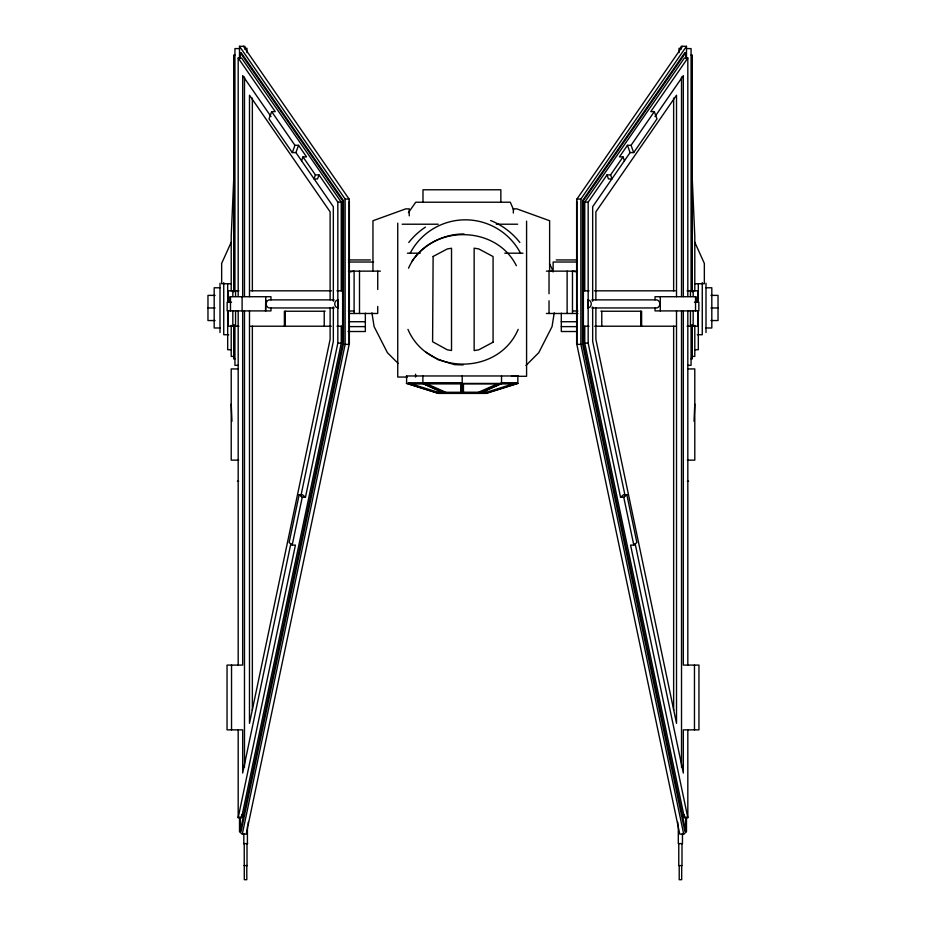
<?xml version="1.0" encoding="UTF-8"?>
<svg xmlns="http://www.w3.org/2000/svg" width="926" height="926" viewBox="0 0 926 926"><rect width="100%" height="100%" fill="white"/><g stroke="black" fill="none" stroke-linecap="round" stroke-linejoin="round"><path stroke-width="1.39" d="M561.306 313.138L561.306 331.52L577.095 331.52M233.699 179.841L231.211 236.396L231.211 290.914M694.025 421.284L694.789 404.014M424.675 383.769L424.779 382.982L461.287 382.982L461.183 393.064L445.637 393.064L424.675 383.769L461.183 383.769L461.287 382.982M445.637 393.064L445.742 392.277L424.779 382.982M554.234 312.826L552.058 326.589L538.77 352.667L525.956 365.481M341.243 290.822L341.243 202.123L241.605 58.014L238.179 58.014L275.254 111.629L271.665 111.629L294.943 145.301L298.542 145.301L306.552 156.899L302.964 156.899L315.407 174.887L318.995 174.887L337.828 202.123L337.828 343.164L305.464 497.262L302.408 494.692L299.167 494.692L289.132 542.52L292.188 545.101L295.429 545.101L238.179 817.67L241.605 817.67L341.243 343.164L341.243 326.218M290.833 543.747L242.681 773.048L242.681 729.862L227.044 729.862L227.044 665.088L242.681 665.088L242.681 311.113M300.938 495.63L333.337 341.347L333.337 306.981M292.188 545.101L302.235 497.262L299.167 494.692M240.228 831.34L342.62 343.72L342.62 200.722L240.228 52.62L241.119 52.62L343.511 200.722L343.511 343.72L241.119 831.34L240.228 831.34L240.228 816.882M349.357 201.37L349.357 343.465L246.235 834.129L242.288 834.129L345.132 344.368L345.132 199.067L239.51 46.3L244.904 46.3L244.904 49.194M408.331 383.827L408.574 383.04L423.518 383.04L423.275 383.827L408.331 383.827L437.639 393.018L444.005 393.018L423.275 383.827M437.639 393.018L437.894 392.23L441.702 392.23M271.665 111.629L269.026 118.91L292.315 152.593L295.903 152.593L333.337 206.718L333.337 301.251M292.315 152.593L294.943 145.301M295.903 152.593L298.542 145.301M301.506 160.927L302.964 156.899M315.407 174.887L313.949 178.926L317.537 178.926L318.995 174.887M231.211 242.242L221.661 263.401L221.661 283.738L231.211 283.738M408.551 268.158C427.754 224.613 495.144 223.224 516.372 265.716M518.166 329.378C498.512 375.69 427.604 375.69 407.961 329.378M411.781 261.549C423.182 244.707 443.658 233.734 464.053 233.989M576.643 201.37L576.643 343.465L679.765 834.129L683.712 834.129L580.868 344.368L576.91 344.368L576.91 199.067L682.543 46.3M580.868 344.368L580.868 199.067L686.49 46.3L681.096 46.3L681.096 49.194M685.772 816.882L685.772 831.34L684.881 831.34L582.489 343.72L582.489 200.722L684.881 52.62L685.772 52.62L685.772 58.396M685.772 831.34L583.38 343.72L583.38 200.722L685.772 52.62M584.757 290.822L584.757 202.123L684.395 58.014L687.821 58.014L687.821 296.482M584.757 326.218L584.757 343.164L684.395 817.67L687.821 817.67L630.571 545.101L633.812 545.101L636.868 542.52L626.833 494.692L623.765 497.262L620.536 497.262L588.172 343.164L588.172 202.123L607.005 174.887L610.593 174.887L623.036 156.899L619.448 156.899L627.458 145.301L631.057 145.301L654.335 111.629L650.747 111.629L687.821 58.014M627.458 145.301L630.097 152.593L592.663 206.718L592.663 301.251M654.995 116.572L683.319 75.608L683.319 296.667M630.097 152.593L633.685 152.593L656.974 118.91L654.335 111.629M408.435 212.644L415.728 202.227L510.295 202.227L513.675 209.982M620.536 497.262L623.592 494.692L626.833 494.692M683.712 834.129L686.49 831.803L686.49 817.345M463.44 393.006L463.44 383.839L499.415 383.839L478.742 393.006L463.44 393.006L463.347 392.219L478.638 392.219L498.026 383.619M485.27 389.95L489.194 388.214M479.066 393.4L501.533 383.433L501.533 375.968M501.197 383.781L480.293 393.052L486.717 393.052L516.28 383.781L516.037 382.994L500.954 382.994L501.197 383.781L516.28 383.781M516.037 382.994L486.463 392.265L482.608 392.265M349.866 271.908L354.102 271.144L354.102 313.486M244.904 48.302L246.976 48.302L246.976 52.632M681.096 48.302L679.024 48.302L679.024 52.632M239.51 48.592L234.938 48.592L234.938 291.586M686.49 48.592L691.062 48.592L691.062 291.586M234.938 55.028L233.699 55.028L233.699 291.806M691.062 55.028L692.301 55.028L692.301 291.806M345.132 199.067L349.09 199.067L349.09 344.368L345.132 344.368M576.91 199.067L580.868 199.067M342.62 200.722L343.511 200.722M582.489 200.722L583.38 200.722M337.828 202.123L341.243 202.123M584.757 202.123L588.172 202.123M402.197 224.219L438.218 224.219M496.301 224.219L517.646 224.219M407.394 253.192L420.196 253.192M504.763 253.192L523.028 253.192M348.442 259.94L370.446 259.94M556.248 259.94L576.84 259.94M348.442 262.023L373.572 262.023M577.407 262.023L553.135 262.023L553.135 271.897M348.419 271.144L380.378 271.144M546.386 271.144L576.701 271.144M694.789 283.738L704.339 283.738L704.339 263.401L694.789 242.242M219.994 287.778L214.184 287.778L214.184 327.989L219.994 327.989M706.006 287.778L711.816 287.778L711.816 327.989L706.006 327.989M238.943 290.822L228.305 290.822L228.305 302.142M250.761 290.822L331.554 290.822M336.937 290.822L342.504 290.822M583.496 290.822L589.063 290.822M594.446 290.822L675.239 290.822M687.057 290.822L697.695 290.822L697.695 302.142M215.075 295.382L207.968 295.382L207.968 320.546L215.075 320.546M710.925 295.382L718.032 295.382L718.032 320.546L710.925 320.546M265.704 299.874L265.542 310.916M334.17 299.874L269.686 299.874A4.04 3.496 90 0 0 266.19 303.913A4.04 3.496 90 0 0 269.686 307.953L334.17 307.953M591.83 299.874L656.314 299.874A4.04 3.496 -90 0 1 659.81 303.913A4.04 3.496 -90 0 1 656.314 307.953L591.83 307.953M231.546 302.177L227.159 302.177L227.159 310.893L270.971 310.916L270.971 308.161M694.454 302.177L698.841 302.177L698.841 310.893L655.029 310.916L655.029 308.161M207.968 307.964L215.075 307.964M710.925 307.964L718.032 307.964M348.419 310.986L354.102 310.986M572.476 310.986L577.917 310.986M325.119 311.24L284.386 311.24L284.386 326.218M600.881 311.24L641.614 311.24L641.614 326.218M348.627 313.486L377.727 313.486L377.727 306.425M546.386 313.486L577.917 313.486M349.195 321.727L365.342 321.727M561.306 321.727L577.141 321.727M238.943 326.218L228.305 326.218L228.305 310.638M250.587 326.218L331.311 326.218M336.995 326.218L342.504 326.218M583.496 326.218L589.005 326.218M594.689 326.218L675.413 326.218M687.057 326.218L697.695 326.218L697.695 310.638M349.195 326.623L365.342 326.623M561.306 326.623L577.141 326.623M348.002 331.52L365.342 331.52L365.342 313.138M228.71 334.726L223.733 334.726L223.733 282.661M697.29 334.726L702.267 334.726L702.267 282.661M337.828 343.164L341.243 343.164M584.757 343.164L588.172 343.164M342.62 343.72L343.511 343.72M582.489 343.72L583.38 343.72M231.211 349.727L227.68 349.727L227.68 310.997M694.789 349.727L698.32 349.727L698.32 310.997M233.699 356.406L231.211 356.406L231.211 325.339M692.301 356.406L694.789 356.406L694.789 325.339M234.938 358.918L233.699 358.918L233.699 324.829M691.062 358.918L692.301 358.918L692.301 324.829M238.364 365.353L234.938 365.353L234.938 324.852M687.636 365.353L691.062 365.353L691.062 324.852M238.121 368.93L231.211 368.93L231.211 460.141L238.7 460.141M687.879 368.93L694.789 368.93L694.789 460.141L687.3 460.141M406.387 375.968L518.039 375.968M511.488 376.292L526.581 376.292L526.581 221.14M407.359 377.044L397.74 377.044L397.74 223.178M406.387 383.433L518.039 383.433M445.742 392.277L461.287 392.277M237.403 481.242L238.7 481.242M687.3 481.242L688.597 481.242M302.235 497.262L305.464 497.262M243.538 843.598L247.693 843.598M244.001 865.59L247.23 865.59M463.104 364.925L454.689 364.67L438.183 359.716L425.601 351.926M576.678 271.908L572.476 271.144L572.476 313.486M408.574 383.04L437.894 392.23M424.814 383.607L428.703 385.332M435.174 388.202L439.063 389.927M445.36 393.4L422.893 383.433L422.893 375.968M242.288 834.129L239.51 831.803L239.51 817.345M398.238 363.513L387.392 352.667L374.104 326.589L371.928 312.826M243.457 46.3L349.09 199.067M271.005 116.572L242.681 75.608L242.681 296.667M549.523 263.806L552.058 268.772L552.486 271.526M631.057 145.301L633.685 152.593M623.036 156.899L624.494 160.927M610.593 174.887L612.051 178.926L608.463 178.926L607.005 174.887M486.544 392.23L486.717 393.052M625.062 495.63L592.663 341.347L592.663 306.981M635.167 543.747L683.319 773.048L683.319 729.862L698.956 729.862L698.956 665.088L683.319 665.088L683.319 311.113M623.765 497.262L633.812 545.101M478.638 392.219L478.742 393.006M692.301 179.841L694.789 236.396L694.789 290.914M231.211 404.014L231.975 421.284M706.006 283.252L706.006 332.515M698.32 283.738L698.32 302.385M696.039 302.397L696.039 296.714L655.029 296.714L655.029 299.874M695.53 296.714L695.53 310.916M694.465 665.088L694.465 729.862M693.169 290.822L693.169 296.494M693.169 310.893L693.169 326.218M690.437 290.822L690.437 296.482M690.437 310.638L690.437 326.218M687.821 310.638L687.821 665.088M687.821 729.862L687.821 817.67M686.49 46.3L686.49 59.264M684.395 814.787L684.395 817.67M682.462 833.504L682.462 843.598L678.307 843.598L678.307 826.305M681.999 843.598L681.999 865.59L678.77 865.59L678.77 843.598M681.524 77.055L681.524 296.54M681.524 310.974L681.524 767.272M681.698 865.59L681.698 879.7L679.209 879.7L679.209 865.59M677.774 822.23L677.774 825.066M676.512 296.714L676.512 95.204L595.881 211.834L595.881 299.874M676.512 310.916L676.512 723.345L595.881 339.333L595.881 307.953M673.642 98.087L673.642 290.822M673.642 326.218L673.642 710.346M660.296 296.714L660.296 310.916M640.723 311.24L640.723 326.218M601.773 311.24L601.773 326.218M567.117 271.144L567.117 313.486M549.627 271.144L549.627 220.735L516.812 208.859L513.34 208.859L513.34 213.049M549.025 271.144L549.025 293.727M549.025 300.776L549.025 313.486M517.831 375.968L517.831 383.433L486.057 393.4L438.38 393.4L406.607 383.433L406.607 375.968M500.85 202.227L500.85 189.772L422.985 189.772L422.985 202.227M462.213 375.968L462.213 393.4M461.183 383.769L461.183 393.064M415.589 374.22L415.589 377.044M409.246 215.839L409.246 208.859L405.785 208.859L372.958 220.735L372.958 271.144M377.727 271.144L377.727 289.491M359.496 271.144L359.496 313.486M349.287 290.822L349.287 317.988M330.119 299.874L330.119 211.834L249.488 95.204L249.488 296.714M330.119 307.953L330.119 339.333L249.488 723.345L249.488 310.916M324.227 311.24L324.227 326.218M285.277 311.24L285.277 326.218M270.971 299.874L270.971 296.714L229.961 296.714L229.961 302.397M265.704 296.714L265.704 310.916M252.358 98.087L252.358 290.822M252.358 326.218L252.358 710.346M248.226 822.23L248.226 825.066M247.416 826.536L247.416 843.598M247.011 843.598L247.011 865.59M246.791 865.59L246.791 879.7L244.302 879.7L244.221 843.598M244.476 77.055L244.476 296.54M244.476 310.974L244.476 767.272M243.816 833.643L243.816 843.598M242.114 296.714L242.114 310.916M241.605 814.787L241.605 817.67M240.228 52.62L240.228 58.396M239.51 46.3L239.51 59.264M238.179 58.014L238.179 296.482M238.179 310.638L238.179 665.088M238.179 729.862L238.179 817.67M235.563 290.822L235.563 296.482M235.563 310.638L235.563 326.218M232.831 290.822L232.831 296.494M232.831 310.893L232.831 326.218M231.535 665.088L231.535 729.862M230.47 296.714L230.47 310.916M227.68 283.738L227.68 302.385M219.994 283.252L219.994 332.515M410.16 253.192A62.32 62.32 0 0 1 520.528 253.192M408.783 242.473A70.538 70.538 0 0 1 425.416 227.125M490.653 220.527A70.538 70.538 0 0 1 519.845 242.473M337.307 307.814A4.04 3.496 90 0 0 338.21 307.953L338.21 299.874A4.04 3.496 90 0 0 337.307 300.012M336.462 307.409A4.04 3.496 90 0 1 336.462 300.418M348.789 304.758A3.53 3.056 -90 0 1 348.789 308.289M588.693 300.012A4.04 3.496 90 0 0 587.79 299.874L587.79 307.953A4.04 3.496 90 0 0 588.693 307.814M589.538 300.418A4.04 3.496 90 0 1 589.538 307.409M577.211 308.289A3.53 3.056 -90 0 1 577.211 304.758M433.125 256.467L432.592 341.729L447.327 349.82L451.518 350.503L451.518 248.249L447.327 248.932L433.125 256.467M493.072 342.203L478.8 349.82L474.147 350.584L474.147 248.168L478.8 248.932L493.072 256.548L493.072 342.203"/></g></svg>
